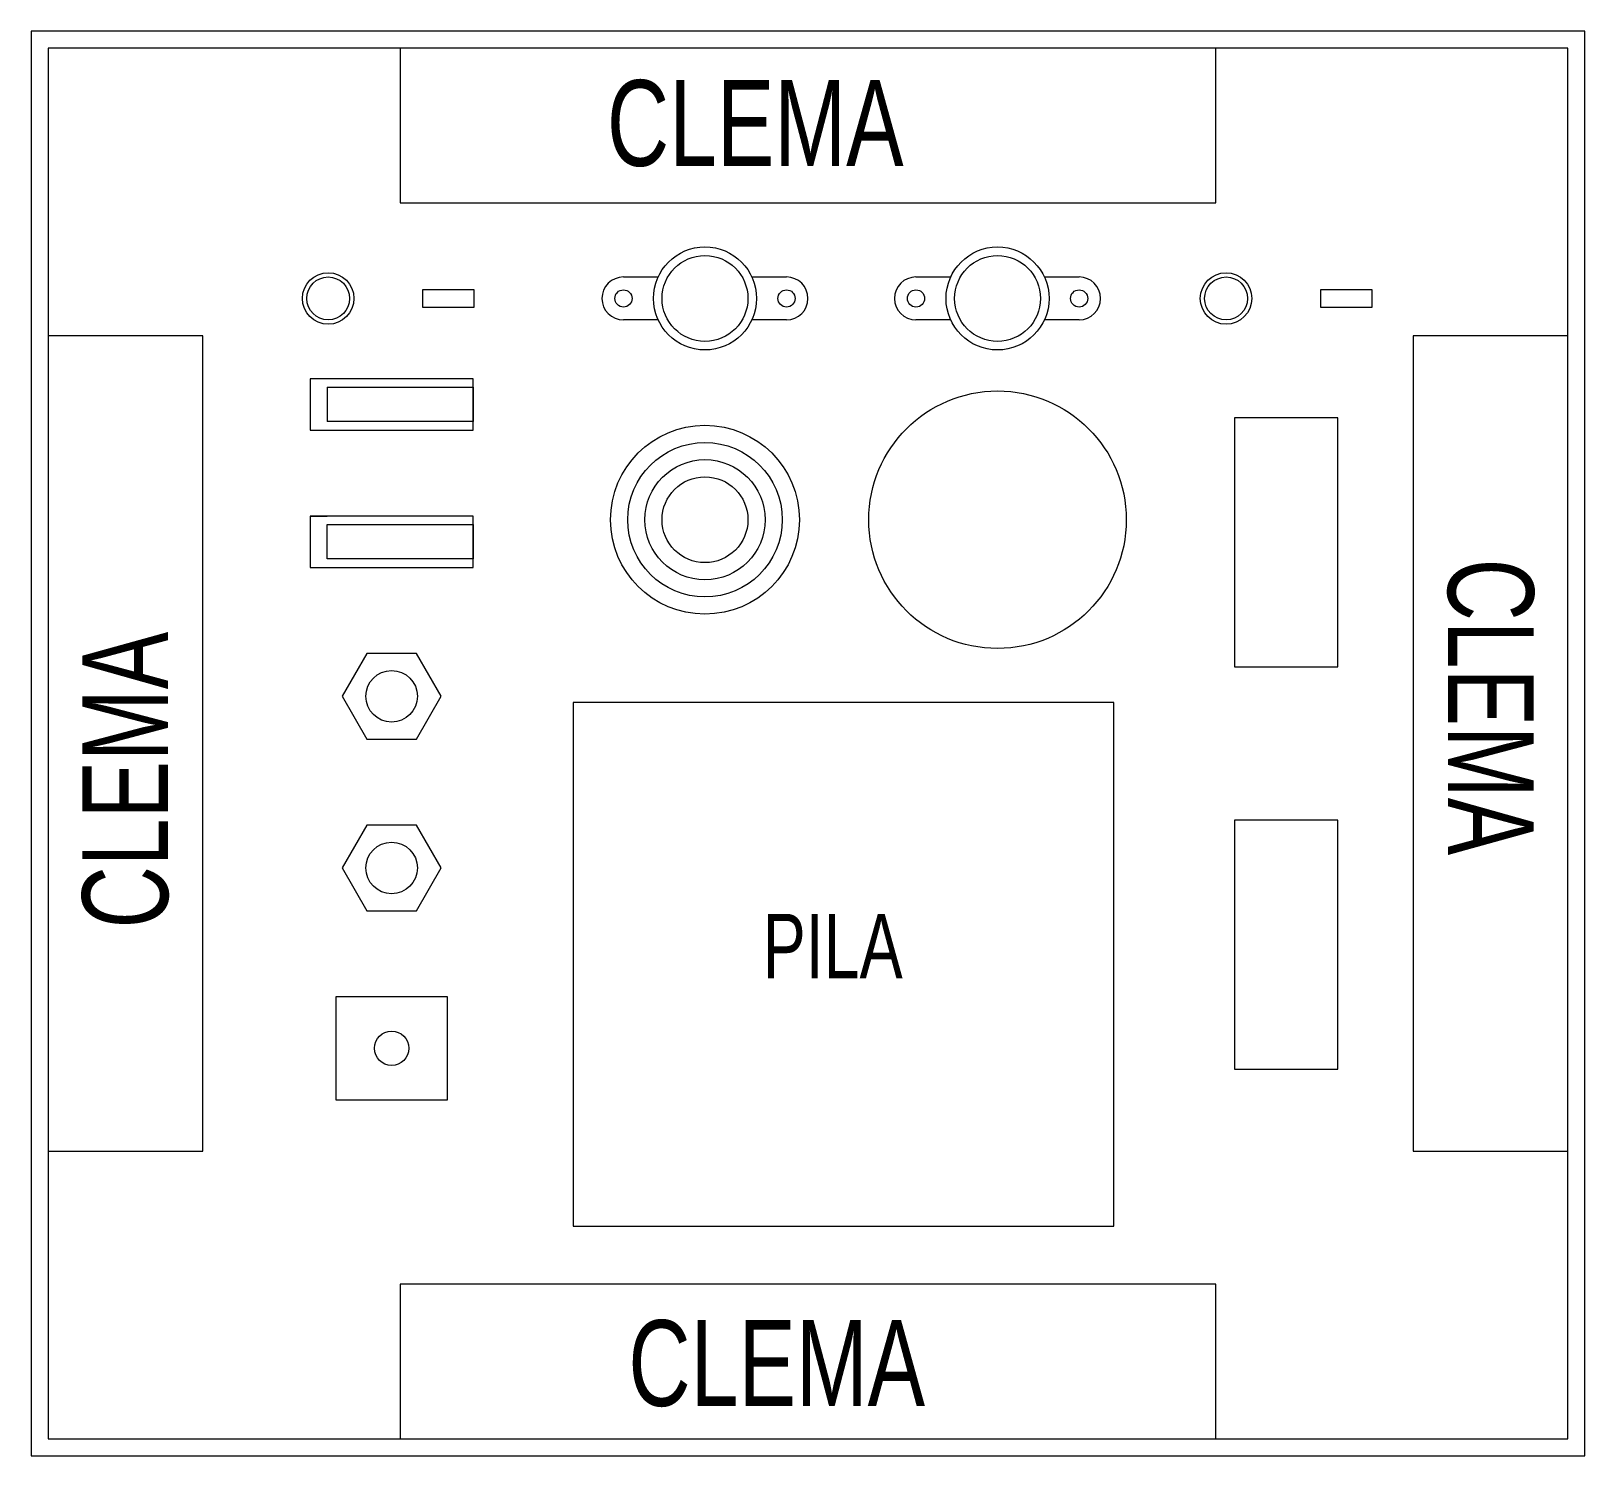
# Model space of a CAD drawing. Header units: millimetres. Extents: x 111 to 292, y 37 to 203.
import ezdxf

# ---------------------------------------------------------------- set-up
doc = ezdxf.new("R2010")
doc.units = ezdxf.units.MM
doc.header["$MEASUREMENT"] = 0
doc.layers.get('0').update_dxf_attribs({"linetype": 'CONTINUOUS', "lineweight": 0})
doc.styles.get("Standard").update_dxf_attribs({"font": 'txt', "width": 0.75})

msp = doc.modelspace()

# ---------------------------------------------------------------- linework, layer by layer
for p, q in [((292.4, 202.6), (111.4, 202.6)), ((111.4, 202.6), (111.4, 36.6)), ((292.4, 36.6), (292.4, 202.6)), ((290.4, 200.6), (113.4, 200.6)), ((113.4, 200.6), (113.4, 38.6)), ((249.4, 200.6), (154.4, 200.6)), ((154.4, 200.6), (154.4, 182.6)), ((249.4, 182.6), (249.4, 200.6)), ((290.4, 38.6), (290.4, 200.6)), ((154.4, 182.6), (249.4, 182.6)), ((131.4, 167.1), (113.4, 167.1)), ((113.4, 167.1), (113.4, 72.1)), ((131.4, 72.1), (131.4, 167.1)), ((272.4, 167.1), (272.4, 72.1)), ((290.4, 167.1), (272.4, 167.1)), ((290.4, 72.1), (290.4, 167.1)), ((113.4, 72.1), (131.4, 72.1)), ((272.4, 72.1), (290.4, 72.1)), ((249.4, 56.6), (154.4, 56.6)), ((154.4, 56.6), (154.4, 38.6)), ((249.4, 38.6), (249.4, 56.6)), ((113.4, 38.6), (290.4, 38.6)), ((154.4, 38.6), (249.4, 38.6)), ((111.4, 36.6), (292.4, 36.6))]:
    msp.add_line(p, q)
at = {"linetype": 'Continuous'}
for p, q in [((180.4, 173.95), (184.44, 173.95)), ((195.35, 173.95), (199.4, 173.95)), ((214.48, 173.95), (218.53, 173.95)), ((229.44, 173.95), (233.48, 173.95)), ((184.44, 168.95), (180.4, 168.95)), ((199.4, 168.95), (195.35, 168.95)), ((218.53, 168.95), (214.48, 168.95)), ((233.48, 168.95), (229.44, 168.95)), ((145.9, 161.1), (162.9, 161.1)), ((145.9, 161.1), (145.9, 157.1)), ((162.9, 161.1), (162.9, 157.1)), ((162.9, 157.1), (145.9, 157.1)), ((143.9, 146.1), (145.9, 146.1)), ((145.9, 145.1), (162.9, 145.1)), ((145.9, 141.1), (145.9, 145.1)), ((162.9, 145.1), (162.9, 141.1)), ((162.9, 141.1), (145.9, 141.1))]:
    msp.add_line(p, q, dxfattribs=at)
for points in [[(157.01, 170.45), (163.01, 170.45), (163.01, 172.45), (157.01, 172.45)], [(261.6, 170.45), (267.6, 170.45), (267.6, 172.45), (261.6, 172.45)], [(143.9, 156.1), (162.9, 156.1), (162.9, 162.1), (143.9, 162.1)], [(251.6, 128.54), (263.6, 128.54), (263.6, 157.54), (251.6, 157.54)], [(143.9, 140.1), (162.9, 140.1), (162.9, 146.1), (143.9, 146.1)], [(150.51, 130.1), (147.63, 125.1), (150.51, 120.1), (156.29, 120.1), (159.17, 125.1), (156.29, 130.1)], [(174.53, 63.36), (237.53, 63.36), (237.53, 124.36), (174.53, 124.36)], [(251.6, 81.66), (263.6, 81.66), (263.6, 110.66), (251.6, 110.66)], [(150.51, 110.1), (147.63, 105.1), (150.51, 100.1), (156.29, 100.1), (159.17, 105.1), (156.29, 110.1)], [(146.9, 78.1), (159.9, 78.1), (159.9, 90.1), (146.9, 90.1)]]:
    msp.add_lwpolyline(points, close=True, dxfattribs=at)
for centre, radius in [((189.9, 171.45), 6), ((223.98, 171.45), 6), ((189.9, 171.45), 5), ((223.98, 171.45), 5), ((146.01, 171.45), 3), ((146.01, 171.45), 2.5), ((250.6, 171.45), 3), ((250.6, 171.45), 2.5), ((180.4, 171.45), 1), ((199.4, 171.45), 1), ((214.48, 171.45), 1), ((233.48, 171.45), 1), ((223.98, 145.67), 15), ((189.9, 145.67), 11), ((189.9, 145.67), 9), ((189.9, 145.67), 7), ((189.9, 145.67), 5), ((153.4, 125.1), 3), ((153.4, 105.1), 3), ((153.4, 84.1), 2)]:
    msp.add_circle(centre, radius, dxfattribs=at)
for centre, start, end in [((180.4, 171.45), 90, 270), ((199.4, 171.45), 270, 90), ((214.48, 171.45), 90, 270), ((233.48, 171.45), 270, 90)]:
    msp.add_arc(centre, 2.5, start, end, dxfattribs=at)

# ---------------------------------------------------------------- texts
at = {"char_height": 10, "width": 100, "attachment_point": 1}
for insert in [(178.48, 196.89), (180.98, 52.42)]:
    msp.add_mtext('CLEMA', dxfattribs=dict(at, insert=insert))
for insert, rotation in [((286.44, 141.14), 270), ((117.36, 98.06), 90)]:
    msp.add_mtext('CLEMA', dxfattribs=dict(at, insert=insert, rotation=rotation))
at = {"linetype": 'Continuous', "insert": (196.62, 99.75), "char_height": 7.5, "attachment_point": 1}
msp.add_mtext_dynamic_manual_height_columns('PILA', width=12.8784, gutter_width=12.5, heights=[2.5], dxfattribs=at)

doc.saveas('drawing.dxf')
